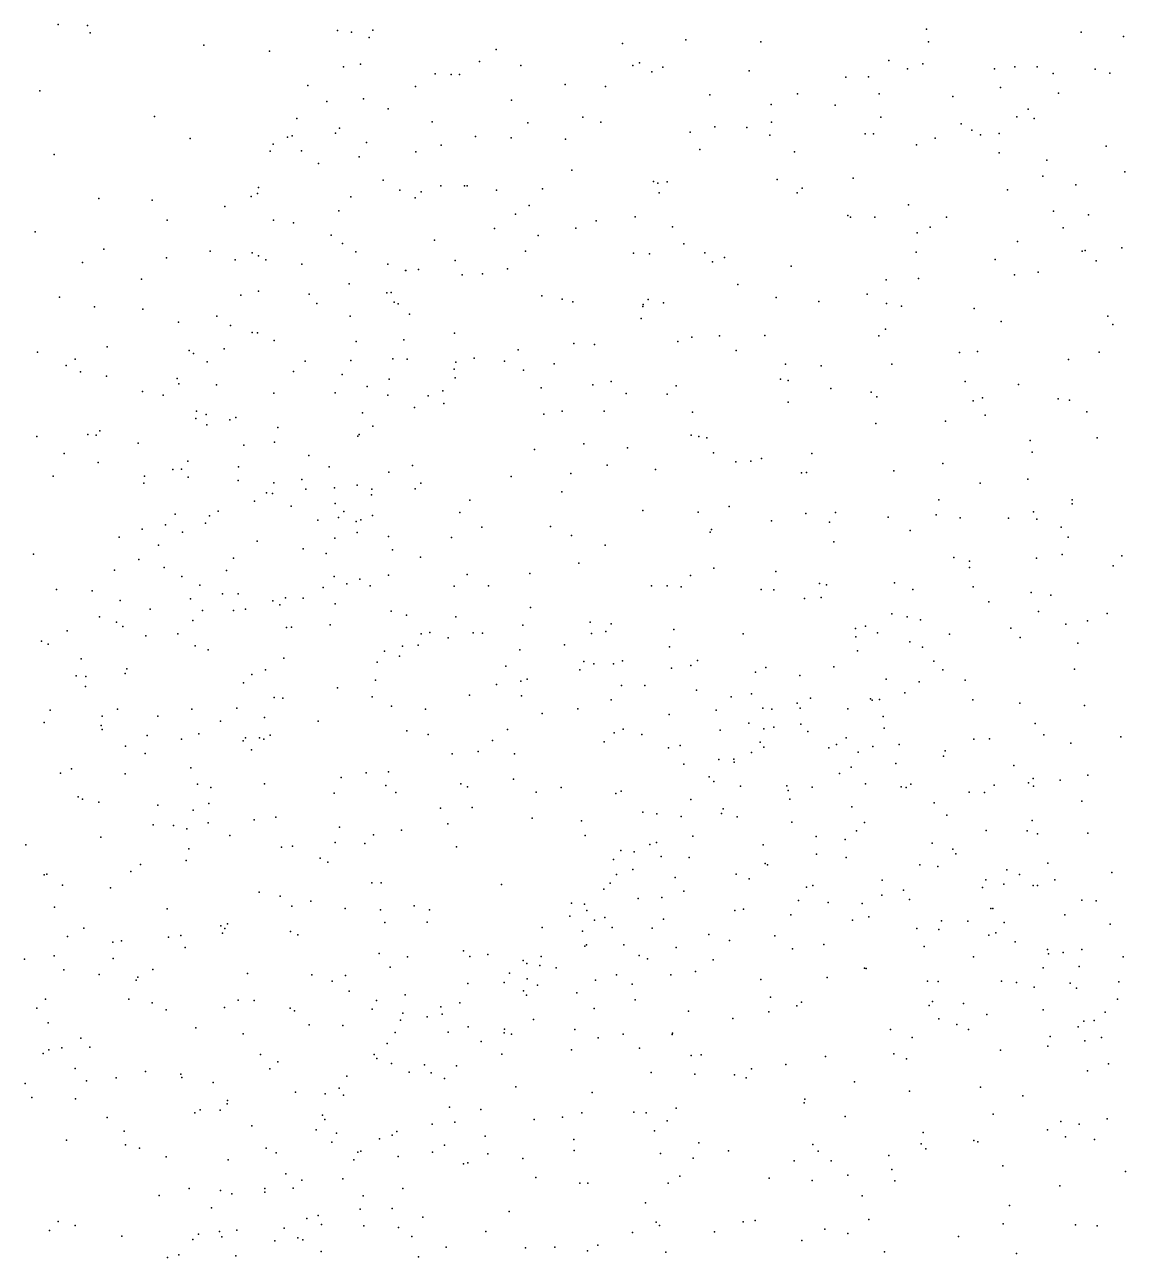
# Model space of a CAD drawing. Header units: metres. Extents: x -25 to 25, y -27.7 to 27.8.
# Drawn here: x 6.003 to 7.55, y 3.484 to 5.216 of the extents above; entities that cross this region are included whole.
import ezdxf

# ---------------------------------------------------------------- set-up
doc = ezdxf.new("R2010")
doc.units = ezdxf.units.M

msp = doc.modelspace()

# ---------------------------------------------------------------- linework, layer by layer
for p in [(6.0501, 5.2162, 20.083), (6.0915, 5.2152, 21.4728), (6.0952, 5.2046, 1.6206), (6.443, 5.2082, 22.4329), (6.4626, 5.2058, 22.22), (6.4874, 5.1982, 21.9814), (6.4925, 5.2085, 22.6534), (7.2704, 5.2099, 20.3859), (7.4879, 5.2055, 21.183), (7.5474, 5.1997, 21.0808), (6.2552, 5.1872, 19.8264), (6.3473, 5.1791, 26.4823), (6.6658, 5.1814, -0.119), (6.8433, 5.1895, 1.6512), (6.9323, 5.1949, 4.7054), (7.0377, 5.1921, 22.8412), (7.273, 5.192, 25.8012), (6.6425, 5.1645, 22.8883), (6.8669, 5.1626, 5.0218), (7.2173, 5.1656, 18.1174), (6.4513, 5.1571, 22.5776), (6.4751, 5.1607, 22.1326), (6.58, 5.1473, 22.8143), (6.6026, 5.1463, -22.3912), (6.6144, 5.1462, 21.9299), (6.7004, 5.159, 21.8681), (6.8576, 5.1588, 5.3635), (6.8844, 5.1498, 23.0404), (6.9001, 5.1565, 0.1056), (7.021, 5.1513, 21.6557), (7.2438, 5.154, 21.3499), (7.2652, 5.1611, 20.7374), (7.3661, 5.154, 23.0631), (7.3943, 5.1571, 1.9071), (7.4261, 5.1571, 5.6261), (7.4485, 5.1476, -21.3544), (7.5072, 5.1536, 23.038), (7.5279, 5.1482, 18.1649), (6.401, 5.1306, 22.4127), (6.5525, 5.1294, 19.0562), (6.7629, 5.1323, 22.9912), (6.8194, 5.1295, 26.0471), (7.1569, 5.1426, 21.498), (7.1889, 5.1431, 5.6151), (7.3746, 5.128, 18.1392), (6.0243, 5.1231, 26.4866), (6.4793, 5.1119, 22.6975), (6.6873, 5.11, 22.132), (6.9659, 5.1177, 23.0696), (7.0892, 5.1192, 23.0903), (7.2037, 5.1191, -21.3687), (7.3075, 5.1151, 20.5375), (7.4561, 5.12, 21.1504), (6.4279, 5.108, -22.5123), (6.5142, 5.0981, 21.9974), (7.052, 5.1042, 18.0214), (7.1419, 5.103, 4.1927), (7.4133, 5.0974, 3.5582), (6.1858, 5.0873, -0.5569), (6.3858, 5.0842, 21.7455), (6.576, 5.0795, 22.8686), (6.7103, 5.0783, 26.157), (6.7875, 5.0863, 21.7618), (6.8126, 5.0793, 23.0362), (7.0525, 5.0792, 4.3767), (7.206, 5.0863, 21.4256), (7.3189, 5.0768, 21.2842), (7.3973, 5.0868, 23.2385), (7.4216, 5.0845, 20.3496), (6.3726, 5.058, 22.4979), (6.3793, 5.06, 22.2038), (6.4399, 5.0637, -11.984), (6.4454, 5.0707, 22.0696), (6.6367, 5.0592, 18.0042), (6.9384, 5.0649, 21.671), (6.9731, 5.0724, 4.5187), (7.0181, 5.0716, 25.8549), (7.0504, 5.0607, 21.6125), (7.1842, 5.0628, 23.0099), (7.1957, 5.0627, 23.1152), (7.3341, 5.0681, 5.7329), (7.3464, 5.0615, 0.295), (7.3723, 5.0633, 20.6688), (6.2356, 5.0562, 26.4291), (6.3523, 5.0485, 22.395), (6.4836, 5.0507, 18.4853), (6.5883, 5.0467, 21.8829), (6.6867, 5.0572, 22.9786), (6.7632, 5.0554, 5.4735), (6.9517, 5.041, -0.1547), (7.2565, 5.0471, 1.7992), (7.2824, 5.0565, 3.8405), (7.5229, 5.0456, 21.119), (6.0445, 5.0339, 20.1903), (6.3484, 5.0383, 22.2934), (6.3922, 5.0389, -11.7344), (6.473, 5.0307, 1.6137), (6.5529, 5.0374, 26.2926), (7.0847, 5.0375, 23.1286), (7.3725, 5.0362, 25.7575), (7.4396, 5.0259, 21.1843), (6.4159, 5.0212, 19.5989), (6.7719, 5.0117, -12.8435), (7.5492, 5.0095, 18.1014), (6.5069, 4.9979, 22.8176), (6.5881, 4.9897, 21.9505), (6.6213, 4.9896, -12.2006), (6.625, 4.9895, 21.8053), (6.887, 4.9956, 4.6932), (6.8929, 4.9936, 5.6352), (6.9059, 4.9952, 23.0904), (7.0608, 4.9986, 22.7389), (7.1675, 5.0004, 21.4818), (7.4338, 5.0031, 1.8744), (7.4803, 4.991, 23.1061), (6.1075, 4.972, -11.2474), (6.3215, 4.9749, 22.3421), (6.3305, 4.9789, 22.4702), (6.3316, 4.9873, 1.5362), (6.4614, 4.9743, 10.3136), (6.5302, 4.9837, 19.2686), (6.5519, 4.9728, 19.0833), (6.5605, 4.9815, 22.8968), (6.6661, 4.9837, 5.3093), (6.7306, 4.9856, -0.4523), (6.8949, 4.9798, 1.6909), (7.0886, 4.9801, 21.5724), (7.0958, 4.9864, 1.7475), (7.3841, 4.9839, 23.1308), (6.1823, 4.9698, 21.1825), (6.2844, 4.9605, 21.3726), (6.4447, 4.9544, -0.5878), (6.7122, 4.9623, 22.0792), (7.2452, 4.9629, 23.1517), (7.4488, 4.9539, 3.6826), (6.2033, 4.9416, 1.423), (6.3529, 4.9417, 22.5578), (6.3808, 4.9375, 22.6384), (6.6928, 4.95, 21.7392), (6.8063, 4.9404, 21.6747), (6.8612, 4.9463, 22.3004), (7.16, 4.9481, -0.1158), (7.1636, 4.9459, 18.0055), (7.1979, 4.9459, 5.7669), (7.2985, 4.9455, 21.3533), (7.4978, 4.9488, 21.1618), (6.0179, 4.9249, -0.4949), (6.4341, 4.9204, 22.7321), (6.6633, 4.9299, 26.1366), (6.7247, 4.9198, 23.0273), (6.7778, 4.9303, 4.8914), (6.9134, 4.932, 21.6317), (7.2573, 4.9239, 4.0849), (7.2756, 4.9317, 23.0316), (7.4626, 4.9309, 20.4422), (6.4499, 4.9085, -13.2757), (6.5791, 4.9134, 18.0344), (6.9295, 4.9084, -21.8539), (7.3982, 4.9115, 21.2734), (7.545, 4.9026, 0.206), (6.1146, 4.9006, 20.8767), (6.2025, 4.8887, 21.0119), (6.2639, 4.898, 19.8787), (6.2989, 4.8858, 22.2153), (6.3228, 4.8955, -11.559), (6.332, 4.8912, 10.2959), (6.3421, 4.8857, 26.3301), (6.4687, 4.897, 21.8982), (6.608, 4.885, 5.5044), (6.707, 4.8981, 5.0852), (6.8588, 4.8951, 25.9581), (6.8812, 4.8941, 23.0963), (6.9588, 4.8954, 4.5708), (6.9866, 4.8892, 21.6014), (7.2561, 4.8967, 21.4221), (7.3671, 4.886, 3.8975), (7.4893, 4.8978, 23.1303), (7.4932, 4.8989, 20.6761), (6.0847, 4.8821, -22.7131), (6.3925, 4.8796, 21.9769), (6.5134, 4.8797, 18.5965), (6.5382, 4.8707, 18.7747), (6.5386, 4.8706, 21.8147), (6.5564, 4.8722, -22.6984), (6.6817, 4.8733, 1.6069), (6.9698, 4.8829, 22.5374), (7.0801, 4.877, 21.5706), (7.4275, 4.8684, 23.1744), (7.5088, 4.8844, 23.1533), (6.1673, 4.8588, 26.3352), (6.4591, 4.8519, 22.7933), (6.618, 4.8647, -13.0978), (6.6466, 4.866, 21.7207), (7.0055, 4.8509, -0.458), (7.2139, 4.8577, 23.1814), (7.259, 4.8593, 1.7748), (7.3941, 4.8645, -0.001), (6.0523, 4.8332, 13.5733), (6.3068, 4.8361, 22.116), (6.3318, 4.8417, 22.578), (6.403, 4.8375, 22.7214), (6.5123, 4.8396, 1.4924), (6.518, 4.8398, 22.8826), (6.7298, 4.8351, 5.6566), (7.0593, 4.833, 5.7974), (7.1869, 4.8374, 4.276), (6.1013, 4.8199, 20.7339), (6.1693, 4.8163, 20.0785), (6.4137, 4.8246, 21.9061), (6.5223, 4.8261, 18.167), (6.5278, 4.824, 21.7876), (6.7583, 4.8304, 23.0539), (6.7735, 4.8266, 21.6542), (6.8718, 4.8203, 21.6202), (6.8725, 4.823, -12.3583), (6.8791, 4.8298, -21.341), (6.9009, 4.8255, -22.4659), (7.1193, 4.8274, 23.1805), (7.2143, 4.8244, 5.8817), (7.2355, 4.8207, -0.3082), (7.3373, 4.8172, 5.982), (6.2192, 4.7981, 1.2938), (6.273, 4.8066, -22.7994), (6.4607, 4.8068, -11.8262), (6.544, 4.8093, 19.0206), (6.8694, 4.8033, -12.8108), (7.3754, 4.799, 21.3293), (7.5254, 4.8064, 21.1822), (6.2924, 4.7934, 13.7832), (6.3231, 4.7836, 21.0357), (6.3304, 4.7832, 19.7688), (6.6073, 4.7825, 22.9674), (7.2127, 4.7883, 17.9635), (7.5324, 4.7947, 23.1958), (6.1191, 4.7634, -0.3268), (6.3537, 4.7724, 13.5996), (6.4688, 4.771, 22.8172), (6.536, 4.7731, 5.5832), (6.7749, 4.7684, -22.7736), (6.8037, 4.7668, 22.1963), (6.921, 4.7709, -21.6665), (6.9407, 4.777, 25.8783), (6.9795, 4.7791, 1.6862), (7.0434, 4.7794, 17.9482), (7.2033, 4.7788, 25.7403), (6.0212, 4.7559, 20.5604), (6.074, 4.7461, 26.2611), (6.2343, 4.7585, 13.5009), (6.2405, 4.7543, 20.8089), (6.2837, 4.7607, 22.4826), (6.5204, 4.7465, 5.3378), (6.5407, 4.7461, 10.1738), (6.6349, 4.7475, 5.1356), (6.6966, 4.7594, 22.0281), (7.0031, 4.7582, 23.1553), (7.317, 4.7554, 21.3935), (7.3419, 4.7568, 23.2091), (7.5129, 4.7558, 3.854), (6.0617, 4.7373, 13.4516), (6.2597, 4.7425, 22.3601), (6.3973, 4.7433, 21.245), (6.4617, 4.7441, 21.5255), (6.6066, 4.7322, -11.9668), (6.6091, 4.7419, 21.6856), (6.6776, 4.7432, 23.0133), (6.7042, 4.7308, 1.526), (6.747, 4.7397, 4.9264), (7.0721, 4.7392, 4.4862), (7.1222, 4.7369, 22.7312), (7.2218, 4.7391, 21.4673), (7.4697, 4.7456, 21.2085), (6.0818, 4.7285, 0.5865), (6.118, 4.7222, -0.5465), (6.2176, 4.7191, 0.1434), (6.2197, 4.7115, 0.2986), (6.3811, 4.7286, 21.8819), (6.4493, 4.7244, 10.2996), (6.5155, 4.7179, 19.1777), (6.6083, 4.7198, -0.7549), (6.8271, 4.7147, 23.0806), (7.0652, 4.7182, 25.7914), (7.0762, 4.7164, 21.5486), (7.3249, 4.7149, -21.2105), (6.1687, 4.7008, 20.6479), (6.1978, 4.6956, -0.1883), (6.2728, 4.7101, 26.2514), (6.3533, 4.6985, 22.6663), (6.4395, 4.6987, 22.7761), (6.4847, 4.7079, 19.34), (6.5134, 4.6957, 22.8705), (6.5703, 4.6948, 21.8416), (6.5906, 4.7015, 22.9453), (6.7288, 4.7059, 21.6253), (6.8016, 4.7101, 17.9465), (6.8486, 4.698, 4.7648), (6.9058, 4.697, 21.5866), (6.9188, 4.7085, 22.4194), (7.1358, 4.705, 23.1918), (7.1926, 4.6997, -0.5198), (7.3996, 4.7106, 17.9701), (6.5508, 4.6782, 21.6944), (6.5924, 4.684, 26.1472), (7.0758, 4.6858, -22.0559), (7.2004, 4.6934, 5.9905), (7.336, 4.6877, 4.203), (7.3491, 4.6919, 21.3425), (7.4556, 4.6904, 4.0146), (7.4713, 4.6886, -0.2997), (6.2435, 4.6626, 22.3201), (6.2446, 4.6729, 22.1826), (6.2584, 4.6686, 22.0654), (6.2914, 4.6609, 21.9739), (6.2998, 4.6642, 22.5488), (6.4779, 4.6707, 1.3235), (6.7329, 4.6689, -21.3252), (6.7583, 4.673, 23.0466), (6.8174, 4.6732, -0.7326), (6.9416, 4.6718, 23.1283), (7.3526, 4.6673, 22.9153), (7.4959, 4.672, 21.1376), (6.1087, 4.6456, 1.1342), (6.2592, 4.6541, 22.4385), (6.3588, 4.6502, 21.845), (6.4925, 4.6521, 18.5828), (7.1993, 4.6559, 4.3896), (7.2972, 4.6592, 23.2146), (6.0203, 4.6376, -0.9642), (6.0922, 4.6405, 20.2319), (6.1037, 4.6394, -0.751), (6.1627, 4.6281, 13.7791), (6.3111, 4.6253, 0.0244), (6.3541, 4.6295, -13.3531), (6.4714, 4.6379, 18.2566), (6.4731, 4.6401, 18.4296), (6.7889, 4.6271, -23.0603), (6.9399, 4.6396, 17.9568), (6.9507, 4.6375, 4.6657), (6.9619, 4.6356, -12.6703), (7.416, 4.6319, 23.2309), (7.5102, 4.6354, 23.2359), (6.0587, 4.6134, 0.7992), (6.4024, 4.6106, 20.8835), (6.7198, 4.6191, 22.0927), (6.8502, 4.6218, 21.5755), (6.971, 4.6145, 5.9421), (7.1092, 4.6135, -21.1554), (7.4188, 4.6155, 1.7882), (6.1063, 4.6012, -13.3494), (6.2115, 4.5909, 20.0491), (6.2236, 4.5914, 22.2133), (6.2326, 4.6027, -0.4262), (6.3035, 4.5949, 21.9016), (6.431, 4.5949, 5.3757), (6.5482, 4.5966, 21.6654), (6.8215, 4.5973, 25.9719), (6.8894, 4.5909, 1.5406), (7.0025, 4.6017, 21.5383), (7.0237, 4.6028, 23.1584), (7.0384, 4.6066, 22.6109), (7.2934, 4.5996, 21.4132), (6.0433, 4.5816, 0.992), (6.1716, 4.5819, -23.23), (6.2331, 4.5802, 22.0331), (6.3034, 4.5759, 0.5166), (6.3926, 4.5773, 13.3423), (6.515, 4.5872, 18.9011), (6.6867, 4.5812, 26.0673), (6.7705, 4.5857, -13.004), (7.0947, 4.5865, 17.9703), (7.1018, 4.5867, 21.5048), (7.2244, 4.5892, 23.2082), (7.4126, 4.5776, 21.1773), (6.1706, 4.572, -0.9511), (6.343, 4.5582, 21.785), (6.3516, 4.5576, 19.6577), (6.3531, 4.5725, 13.7619), (6.3983, 4.5633, 13.5545), (6.4385, 4.5656, 21.7001), (6.4704, 4.5693, -23.2488), (6.4907, 4.5557, 21.3606), (6.4912, 4.5635, 19.1237), (6.5519, 4.5641, 22.8895), (6.5599, 4.5721, 5.2053), (6.7581, 4.5599, 23.0325), (7.346, 4.5719, 21.289), (6.3263, 4.5466, 20.6878), (6.3779, 4.5395, 22.6892), (6.4396, 4.5433, 19.3565), (6.6288, 4.5479, 22.9525), (6.9929, 4.5391, -12.3179), (7.2879, 4.5485, 22.7998), (7.4751, 4.5486, 25.7295), (7.4752, 4.5431, 4.1901), (6.2149, 4.5284, -0.6285), (6.2629, 4.5258, 21.8666), (6.2749, 4.5324, 22.514), (6.4442, 4.5238, 22.7596), (6.4518, 4.5319, 1.2076), (6.4918, 4.5265, 21.194), (6.6145, 4.5306, 21.5809), (6.8718, 4.5335, 23.0821), (6.9496, 4.531, 21.5103), (7.1009, 4.5292, 4.5583), (7.1427, 4.5307, -22.4566), (7.2167, 4.524, 6.0975), (7.2842, 4.5275, 21.3356), (7.3175, 4.5234, 4.3606), (7.3856, 4.5229, 21.1064), (7.4208, 4.5318, 18.0077), (7.4252, 4.5212, 21.0159), (6.1683, 4.5073, 1.058), (6.2011, 4.5132, 22.2594), (6.2575, 4.5158, 0.7205), (6.4152, 4.5199, -0.9434), (6.4691, 4.5182, 0.2261), (6.4756, 4.5203, 18.6902), (6.6458, 4.5102, 18.027), (6.742, 4.5111, 21.5309), (6.9683, 4.5066, -21.6428), (7.0525, 4.5188, 6.0529), (7.1343, 4.5172, 21.4505), (7.2476, 4.5053, 23.212), (7.4596, 4.51, 20.8926), (6.1362, 4.4959, 20.3014), (6.2249, 4.5029, 13.6492), (6.3297, 4.4905, 22.6155), (6.4392, 4.4945, 18.5293), (6.4705, 4.5026, 0.0404), (6.5146, 4.4969, 22.8173), (6.603, 4.4956, 5.7017), (6.7716, 4.4982, -20.9558), (6.9664, 4.5031, 23.112), (7.1403, 4.4896, -22.9117), (7.4695, 4.4962, 6.0873), (6.0156, 4.4721, -1.0609), (6.1915, 4.4847, -23.5249), (6.3947, 4.4796, 21.6651), (6.4268, 4.4729, 0.514), (6.52, 4.4784, -11.836), (6.8187, 4.4848, 21.5014), (7.4611, 4.4719, 20.782), (7.5449, 4.4698, 23.2698), (6.1638, 4.4649, 22.0702), (6.1992, 4.4533, 21.8887), (6.2967, 4.4667, 19.8308), (6.5595, 4.4679, 21.9002), (6.7818, 4.4595, 22.3139), (6.9717, 4.4525, 18.0527), (7.3088, 4.4676, 21.1325), (7.3306, 4.4624, -21.1614), (7.3309, 4.4533, 21.0017), (7.425, 4.4665, 22.8339), (7.5327, 4.4559, 20.6677), (6.1294, 4.4499, 26.1361), (6.224, 4.4408, 22.3831), (6.287, 4.4494, 13.5176), (6.4381, 4.4408, 22.7369), (6.4743, 4.437, 5.4927), (6.5146, 4.4428, 21.6613), (6.6248, 4.4438, -21.1812), (6.7132, 4.4451, 1.2757), (6.9387, 4.4422, 25.8618), (7.0588, 4.448, 1.5417), (6.0479, 4.4227, -13.2281), (6.0981, 4.4208, -0.9328), (6.2492, 4.4284, 19.9735), (6.4226, 4.4254, 19.1602), (6.4558, 4.4304, -0.2695), (6.4886, 4.4276, 26.1228), (6.6066, 4.4271, 0.1976), (6.6551, 4.4278, 21.4915), (6.8838, 4.4279, 4.7764), (6.9059, 4.4276, 21.4564), (6.9257, 4.4264, 6.0101), (7.0382, 4.4223, 21.4347), (7.0558, 4.4222, -23.1868), (7.1202, 4.4309, 18.1093), (7.1301, 4.4293, -0.8206), (7.2255, 4.4317, 21.2395), (7.2513, 4.4227, 4.4829), (7.3362, 4.4262, 20.8941), (7.4177, 4.4185, 18.1138), (6.1373, 4.4071, 21.97), (6.2361, 4.4094, 20.4597), (6.2813, 4.4166, 21.7213), (6.3034, 4.4165, 26.1467), (6.3518, 4.4067, 1.0288), (6.3619, 4.401, 21.622), (6.3696, 4.411, 0.7406), (6.3945, 4.4104, -0.422), (6.4394, 4.4026, 18.9105), (7.099, 4.4101, 23.1552), (7.1225, 4.4111, 21.3929), (7.358, 4.405, 23.2371), (7.445, 4.4147, 20.6672), (6.1085, 4.3839, 22.0859), (6.1795, 4.3949, 20.1653), (6.2529, 4.3931, 13.0716), (6.2965, 4.3932, 0.8765), (6.3134, 4.395, 22.5746), (6.5184, 4.392, 21.1144), (6.5398, 4.3864, 18.0489), (6.6092, 4.384, 22.8787), (6.7139, 4.3973, -23.4427), (7.2216, 4.3883, 21.1347), (7.243, 4.384, 21.0093), (7.4277, 4.3918, 4.3897), (7.5242, 4.3886, 20.5452), (6.1322, 4.3767, 22.2615), (6.1413, 4.3705, 21.873), (6.2395, 4.3789, 22.4671), (6.3712, 4.369, -13.114), (6.3782, 4.3698, 22.6631), (6.4326, 4.3728, 18.1943), (6.7033, 4.3725, 21.447), (6.7978, 4.3766, -12.9337), (6.8275, 4.3743, 21.4341), (6.9152, 4.3665, 1.3378), (7.1708, 4.3678, 6.0612), (7.1846, 4.3709, 23.1809), (7.2621, 4.3801, -22.5442), (7.389, 4.3682, 6.0131), (7.4664, 4.3737, 23.2649), (7.4964, 4.3787, -0.8067), (6.0271, 4.35, -11.5718), (6.0629, 4.3646, 13.5722), (6.1733, 4.3576, 21.7748), (6.2185, 4.3603, 13.3959), (6.5604, 4.3603, 5.6278), (6.5727, 4.3622, 5.2756), (6.5984, 4.3546, -1.0344), (6.6336, 4.3617, 26.0415), (6.6467, 4.3611, 22.1636), (6.7997, 4.3607, -0.018), (6.8198, 4.3635, 23.0175), (7.0126, 4.3602, 23.1011), (7.1712, 4.3562, 25.7862), (7.2017, 4.3615, -22.2492), (7.247, 4.3492, 20.7999), (7.3027, 4.3597, 20.6795), (7.4018, 4.355, 20.543), (6.0363, 4.3459, -24.3745), (6.2427, 4.3432, 13.225), (6.2609, 4.3377, 21.6484), (6.5087, 4.3358, 0.7763), (6.534, 4.343, 0.9917), (6.5561, 4.3443, 21.4686), (6.699, 4.3378, 5.1212), (6.7616, 4.3448, 0.3659), (6.9095, 4.342, 0.2467), (7.1735, 4.3361, 21.0407), (7.2648, 4.3415, 23.2091), (7.4829, 4.347, 20.4656), (6.0825, 4.3252, 21.9481), (6.3672, 4.3259, 21.5445), (6.4987, 4.3202, 20.8488), (6.5301, 4.3289, -0.4459), (6.6791, 4.3148, 0.6322), (6.7887, 4.3212, -0.3994), (6.8031, 4.318, -21.2983), (6.8306, 4.3183, 18.1054), (6.8433, 4.3223, 4.8809), (6.9392, 4.3158, 23.0644), (6.9487, 4.3229, -0.2427), (7.14, 4.3139, 18.2157), (7.2808, 4.322, 20.5385), (6.0755, 4.301, 13.23), (6.0892, 4.3005, 22.254), (6.1444, 4.3045, 22.3516), (6.1467, 4.311, -24.053), (6.3225, 4.303, 19.5299), (6.3417, 4.3096, 19.3158), (6.7092, 4.2965, 22.9187), (6.7834, 4.3095, 22.3821), (6.9123, 4.3122, 0.436), (7.0302, 4.3065, 22.5466), (7.0448, 4.3127, 21.3073), (7.0926, 4.3015, 21.2338), (7.2137, 4.2965, 20.5959), (7.2933, 4.3095, 1.6266), (7.4785, 4.3107, 20.3821), (6.0886, 4.286, 21.8408), (6.3106, 4.2913, 22.5601), (6.4429, 4.2844, 21.4707), (6.4961, 4.2949, 21.7557), (6.6662, 4.289, 18.095), (6.7006, 4.2935, 0.8759), (6.8419, 4.2875, -1.0254), (6.8745, 4.2875, 25.8602), (6.9473, 4.2809, 1.1421), (7.2602, 4.293, 15.6672), (7.3248, 4.2952, 18.2328), (6.354, 4.2708, 26.0698), (6.3659, 4.2697, 20.5614), (6.4914, 4.2717, 21.5259), (6.6282, 4.274, 5.4385), (6.7011, 4.2731, 21.3792), (6.8275, 4.2677, -12.0539), (6.9958, 4.2719, 21.2431), (7.0245, 4.2758, -21.6551), (7.0885, 4.2629, 21.0231), (7.1076, 4.2697, -0.2029), (7.1918, 4.2688, -0.0205), (7.1942, 4.267, 20.5138), (7.2045, 4.2678, -21.1902), (7.2398, 4.2773, -23.208), (7.3354, 4.2674, 20.3735), (7.4014, 4.2626, 20.3195), (6.0389, 4.2528, 21.9422), (6.1119, 4.2447, 26.013), (6.1337, 4.2543, 21.7094), (6.1904, 4.2446, 21.6138), (6.238, 4.2546, -1.1569), (6.3014, 4.2558, -20.8995), (6.5185, 4.2585, 21.2572), (6.5664, 4.2542, 21.401), (6.7302, 4.2482, -0.5969), (6.7805, 4.2548, 22.9516), (6.9086, 4.2468, 0.7279), (6.9749, 4.253, -23.5636), (7.0405, 4.2558, 6.048), (7.0532, 4.2546, 23.0909), (7.0927, 4.2557, 20.742), (7.16, 4.255, -21.9899), (7.2096, 4.2442, 22.6192), (7.4924, 4.2594, 20.2728), (6.0308, 4.2358, 22.1234), (6.1105, 4.2314, -0.9918), (6.2785, 4.2375, -0.783), (6.34, 4.2426, -11.8051), (6.4157, 4.2377, 22.6907), (7.0208, 4.2349, -0.4668), (7.042, 4.2268, 21.1129), (7.0557, 4.2293, 20.9205), (7.094, 4.2333, 0.5226), (7.2107, 4.2277, 0.3708), (7.4231, 4.2343, 1.7499), (6.112, 4.2258, 22.3642), (6.1755, 4.2173, -24.5784), (6.2238, 4.2123, 22.5201), (6.2481, 4.2195, 21.5391), (6.3103, 4.2099, 18.6505), (6.3137, 4.2139, 18.8058), (6.3332, 4.2141, -23.9875), (6.3395, 4.2122, 22.6046), (6.348, 4.218, 21.4759), (6.54, 4.2237, 22.7715), (6.5704, 4.2187, -23.783), (6.6604, 4.2105, 25.9416), (6.6815, 4.2256, 22.8714), (6.8314, 4.2209, 5.0448), (6.8441, 4.2263, 21.3072), (6.8704, 4.2189, 22.9964), (6.9805, 4.2249, -12.2863), (7.1038, 4.2229, 20.5406), (7.1574, 4.214, 1.3122), (7.3369, 4.2122, -22.4088), (7.3587, 4.2129, -23.0471), (7.4352, 4.2184, 23.2716), (7.5434, 4.2155, 15.5962), (6.1451, 4.2025, 22.4471), (6.1726, 4.192, -11.6862), (6.322, 4.197, -12.9591), (6.6405, 4.195, -11.9456), (6.8175, 4.2083, 5.9058), (6.9079, 4.2002, -0.6238), (6.9244, 4.2035, 18.2356), (7.0244, 4.1935, 0.8356), (7.0366, 4.2079, 1.0169), (7.0418, 4.201, 20.6509), (7.1332, 4.2001, 20.4421), (7.1441, 4.2049, 4.6837), (7.1743, 4.1938, 23.1472), (7.1951, 4.2019, 20.3694), (7.2322, 4.2047, 15.8168), (7.2966, 4.1957, 0.0712), (7.4731, 4.2065, 5.9127), (6.6041, 4.1915, 22.3319), (6.6916, 4.1916, 21.3147), (6.9292, 4.1769, 21.1994), (6.9784, 4.1838, 4.8142), (6.9995, 4.184, 21.0139), (7, 4.1801, 20.8129), (7.2275, 4.178, 15.4197), (7.2942, 4.1884, 5.9366), (7.3931, 4.1751, 4.5765), (6.0535, 4.1645, 22.3156), (6.0692, 4.1703, 21.7121), (6.1444, 4.1637, 21.5843), (6.2368, 4.1719, 20.1561), (6.4478, 4.1582, 21.6822), (6.4831, 4.1647, 21.3728), (6.5146, 4.1665, 22.2058), (6.9648, 4.1594, 21.103), (7.1482, 4.1641, 1.1358), (7.1644, 4.173, -23.6929), (7.4971, 4.1618, 23.3116), (6.246, 4.149, 19.8861), (6.2647, 4.1445, 18.9853), (6.3404, 4.1494, -20.7172), (6.5105, 4.1472, 22.7424), (6.6159, 4.1493, -0.7307), (6.6253, 4.1451, 22.8167), (6.6903, 4.1561, -20.906), (6.7571, 4.1444, 21.2607), (6.9718, 4.1529, 20.914), (7.0089, 4.146, -23.8495), (7.0743, 4.1465, 23.079), (7.0762, 4.1403, 15.7776), (7.1097, 4.1448, 22.5539), (7.1849, 4.1494, 18.35), (7.2348, 4.1452, 0.5334), (7.2417, 4.1444, 20.2065), (7.2485, 4.149, -22.154), (7.3655, 4.1474, -21.3012), (7.4136, 4.1509, 25.8257), (7.4203, 4.157, 15.8296), (7.4206, 4.146, 20.1374), (7.4582, 4.1545, 18.3079), (6.0784, 4.1312, -24.987), (6.0846, 4.1279, 22.3967), (6.1074, 4.1236, -1.2601), (6.4382, 4.1364, 21.9725), (6.5249, 4.1375, 20.9114), (6.722, 4.1376, -12.9001), (6.8338, 4.1357, 25.824), (6.8412, 4.1391, 22.433), (6.9392, 4.1275, 20.7414), (7.0785, 4.1278, 20.2902), (7.2811, 4.1229, 20.1296), (7.3302, 4.1376, -0.1131), (7.3518, 4.1375, -23.4203), (7.4885, 4.1251, -0.9338), (6.1905, 4.1194, 25.9435), (6.2399, 4.1124, 19.3117), (6.2622, 4.1217, 19.5051), (6.5875, 4.1152, 21.2985), (6.6319, 4.1161, -1.0967), (6.8718, 4.1095, 22.9554), (6.8914, 4.1075, 21.1683), (6.9822, 4.1076, 25.7661), (6.9848, 4.1145, 20.4459), (7.1656, 4.1171, 25.7909), (7.2992, 4.1053, 1.3663), (6.1838, 4.0919, 21.5111), (6.2122, 4.0908, 22.5568), (6.2611, 4.0946, 18.4972), (6.3256, 4.0988, 20.3731), (6.3561, 4.1025, -24.2201), (6.4458, 4.0884, 21.3443), (6.5979, 4.0934, -23.9857), (6.7163, 4.101, 22.8482), (6.7855, 4.0974, 5.547), (6.9255, 4.1037, 21.001), (7.0045, 4.1032, 20.3616), (7.081, 4.0956, -0.6367), (7.1832, 4.095, 20.1284), (7.4191, 4.098, 1.6389), (6.1102, 4.0743, -1.0219), (6.2311, 4.086, 19.7031), (6.2917, 4.0769, 22.6021), (6.4935, 4.0777, 22.3338), (6.5327, 4.0844, 21.0715), (6.791, 4.0769, 5.805), (6.9422, 4.076, 5.9445), (7.1153, 4.0755, -21.6034), (7.1561, 4.071, -21.8656), (7.1719, 4.0832, 23.133), (7.3541, 4.084, 15.2652), (7.4119, 4.0835, 19.9989), (7.4262, 4.0793, 0.1389), (7.4973, 4.0802, 19.9828), (6.0047, 4.0639, -11.5968), (6.2339, 4.058, -0.9206), (6.3642, 4.0604, -1.1688), (6.3796, 4.0618, 22.1317), (6.4394, 4.0671, -17.2541), (6.4811, 4.0657, -20.9429), (6.6098, 4.0608, 22.791), (6.8411, 4.0558, -1.0512), (6.8596, 4.0537, 20.6426), (6.8818, 4.0643, 20.8431), (6.8912, 4.0671, -21.2313), (7.0409, 4.0637, 23.0496), (7.2785, 4.0661, 19.998), (7.3076, 4.0575, -0.3397), (6.1658, 4.0362, 18.9378), (6.2302, 4.0416, -16.9384), (6.4186, 4.045, 22.6946), (6.4291, 4.0396, -17.006), (6.8305, 4.0431, 21.1409), (6.8978, 4.0473, 20.391), (6.9371, 4.046, 15.6219), (7.0435, 4.0377, 20.0821), (7.1158, 4.0507, 15.3824), (7.1576, 4.046, 19.999), (7.261, 4.0358, 0.8545), (7.3118, 4.0513, 1.2178), (7.4407, 4.0379, 19.9045), (6.0307, 4.0214, 21.6498), (6.0344, 4.0224, 22.3796), (6.1523, 4.0265, 19.153), (6.8349, 4.0222, 20.7802), (6.8579, 4.0289, 20.9761), (7.0031, 4.0226, -0.7612), (7.0468, 4.0354, 15.9491), (7.2865, 4.0333, 23.2442), (7.3831, 4.0288, 23.305), (7.4009, 4.0221, -23.7634), (7.5307, 4.0247, 19.8648), (6.0563, 4.0071, -17.4206), (6.1238, 4.0033, 21.5262), (6.4912, 4.0102, 21.3232), (6.5041, 4.0103, 22.7331), (6.6732, 4.0082, 21.2124), (6.8168, 4.0016, 15.8851), (6.8258, 4.0097, -0.8409), (6.9172, 4.018, 20.2378), (7.0212, 4.0161, 5.1646), (7.1018, 4.0041, 23.083), (7.1107, 4.0068, 19.9114), (7.2082, 4.0139, 19.8981), (7.349, 4.004, 19.8292), (7.3539, 4.0146, 4.7127), (7.3792, 4.0086, 22.7057), (7.4202, 4.0068, -21.5168), (7.4263, 4.0064, 0.4543), (7.4507, 4.0145, -0.062), (6.3329, 3.9971, 21.3644), (6.362, 3.9916, -24.6255), (6.4055, 3.9846, -16.7299), (6.8652, 3.9882, -12.3161), (6.8986, 3.9899, -12.7145), (6.9295, 3.9985, 22.9511), (7.0904, 3.9856, 25.758), (7.2077, 3.9931, 4.7781), (7.2379, 3.9999, 22.6071), (7.2465, 3.9868, 19.7972), (7.4885, 3.9858, 19.7587), (7.5089, 3.985, 23.4413), (6.0452, 3.9761, 25.7537), (6.2034, 3.9739, 21.4348), (6.3785, 3.9775, -11.8494), (6.4535, 3.9741, 25.8217), (6.5034, 3.9723, -16.3959), (6.5507, 3.9781, 18.241), (6.5722, 3.9724, 21.2295), (6.7718, 3.9818, 21.0818), (6.7899, 3.9804, 20.6742), (6.7932, 3.9713, 20.4324), (7.0012, 3.9716, 19.9254), (7.0133, 3.9733, 23.0096), (7.1322, 3.9828, 19.8307), (7.1801, 3.9812, 23.1467), (7.361, 3.9741, 15.1156), (7.3638, 3.9742, 19.7297), (6.2788, 3.9499, 22.3063), (6.2881, 3.9528, 20.1178), (6.5092, 3.9546, 20.7186), (6.5688, 3.9549, -16.5948), (6.7694, 3.9635, 20.5756), (6.804, 3.958, 20.2796), (6.8184, 3.9617, 25.7214), (6.9007, 3.9595, 20.0476), (7.0799, 3.9655, 5.8992), (7.1664, 3.9579, 19.7282), (7.1895, 3.9626, 15.1742), (7.2913, 3.9569, 18.4042), (7.3286, 3.9563, 5.8516), (7.3797, 3.9545, 15.9353), (7.465, 3.9656, 25.7835), (7.5285, 3.9524, 0.1666), (6.0632, 3.9347, 21.5582), (6.0862, 3.9468, 18.8261), (6.2055, 3.9339, 19.7786), (6.2227, 3.9365, -16.0976), (6.2812, 3.9397, 21.8491), (6.2846, 3.9463, -16.3581), (6.3768, 3.9421, 20.3546), (6.387, 3.9375, 21.3004), (6.7303, 3.9476, 15.76), (6.7869, 3.9423, 20.9525), (6.8289, 3.9475, -24.2051), (6.8848, 3.9465, 19.9475), (6.9647, 3.9376, 15.4145), (7.0573, 3.9359, 5.3293), (7.2569, 3.946, 19.642), (7.2876, 3.9446, 25.7756), (7.3578, 3.9369, 23.3394), (7.3678, 3.9399, 0.93), (6.1273, 3.9271, -15.8421), (6.1392, 3.9287, 22.5351), (6.2286, 3.9193, 22.0073), (6.6197, 3.9149, 22.3871), (6.7903, 3.9214, 19.9341), (6.7926, 3.9232, -16.4874), (6.845, 3.9231, 19.777), (6.9187, 3.9194, 5.8145), (6.9936, 3.9294, 19.6471), (7.0822, 3.9174, 19.5471), (7.126, 3.9237, 5.0982), (7.2672, 3.921, 19.5218), (7.395, 3.9274, 19.544), (7.4402, 3.9167, -23.9504), (7.4887, 3.9168, -0.1771), (6.0032, 3.9031, 22.3897), (6.0449, 3.9077, -16.49), (6.1278, 3.9039, 19.5268), (6.5013, 3.9111, -15.8696), (6.5412, 3.9064, 22.748), (6.6286, 3.9068, 21.187), (6.6539, 3.9097, -12.0565), (6.7038, 3.9014, 21.1189), (6.7289, 3.9067, 22.8202), (6.8665, 3.9082, 19.6316), (6.8786, 3.9037, 22.4335), (6.9706, 3.9022, 19.5688), (7.3365, 3.9065, 19.4461), (7.4417, 3.9107, 19.4643), (7.4622, 3.9124, -22.3628), (7.5466, 3.9063, 19.4491), (6.0583, 3.8879, 22.4658), (6.1078, 3.8816, 21.5091), (6.1833, 3.8884, -0.9715), (6.3163, 3.8831, 22.6468), (6.4065, 3.8811, 22.3707), (6.4542, 3.8802, 22.7142), (6.517, 3.8917, -1.0888), (6.6846, 3.8836, 20.3647), (6.709, 3.8968, 19.9704), (6.7272, 3.8944, 19.8451), (6.75, 3.8907, 20.8739), (6.8349, 3.8809, 18.3191), (6.9112, 3.8812, 16.0219), (6.946, 3.8857, 22.937), (7.1835, 3.8905, -0.7217), (7.1855, 3.8901, 19.4295), (7.4341, 3.891, 4.9039), (7.4849, 3.893, 23.4809), (6.1597, 3.8738, 22.2197), (6.1624, 3.8779, -25.0996), (6.4355, 3.8723, 21.3827), (6.6261, 3.8689, 15.8703), (6.6771, 3.8701, 20.2041), (6.7095, 3.8754, 19.7447), (6.7237, 3.8667, 20.7835), (6.8051, 3.8737, -0.9189), (6.8567, 3.8678, 19.5059), (7.0377, 3.8746, -0.8352), (7.131, 3.8773, 18.4018), (7.2719, 3.8724, 19.3939), (7.2868, 3.8719, 4.9649), (7.3759, 3.8724, -0.4656), (7.3968, 3.8702, 19.3883), (7.4216, 3.8638, 0.7755), (7.4724, 3.8695, 1.2024), (7.5407, 3.8714, 1.7343), (6.0325, 3.8467, 21.5793), (6.1495, 3.8469, 25.667), (6.3032, 3.8457, 21.343), (6.4591, 3.8579, 21.246), (6.5378, 3.8528, 25.6824), (6.7043, 3.8587, 20.5975), (6.7084, 3.8523, -17.0981), (6.7792, 3.8556, 19.5499), (6.8611, 3.8458, 15.5184), (7.0511, 3.8499, -0.9913), (7.4812, 3.8622, 19.3744), (7.5387, 3.8468, 1.5682), (6.0202, 3.834, -12.8086), (6.1824, 3.8417, 18.5065), (6.2022, 3.8317, 22.5962), (6.284, 3.835, -17.2802), (6.3255, 3.8448, 21.5722), (6.3764, 3.8343, 21.2889), (6.3822, 3.8306, 22.6803), (6.4915, 3.8327, 21.2188), (6.4974, 3.8448, 18.3349), (6.5878, 3.8363, 22.7614), (6.6148, 3.8419, 19.7856), (6.8034, 3.8338, 22.8409), (6.9361, 3.8298, -16.7386), (7.0487, 3.8293, 5.8086), (7.0883, 3.8376, 19.3652), (7.0948, 3.8426, 5.6597), (7.2743, 3.8381, 23.3289), (7.2788, 3.8436, 5.2413), (7.3223, 3.8407, 5.7193), (7.4344, 3.8318, 22.7744), (7.5213, 3.8285, 0.5124), (6.0363, 3.8138, -15.5718), (6.5311, 3.8172, -17.2364), (6.5347, 3.8274, 20.9501), (6.5687, 3.8222, 19.8782), (6.5899, 3.8259, 20.1018), (6.7182, 3.8181, 20.9285), (6.9984, 3.8197, 22.9876), (7.2879, 3.8192, 5.4545), (7.3129, 3.8113, 19.2974), (7.3554, 3.8253, 15.049), (7.4915, 3.8158, -0.2969), (7.506, 3.8171, 19.3028), (6.2439, 3.8064, 19.9295), (6.3102, 3.7981, 22.6451), (6.403, 3.8106, -0.8834), (6.4502, 3.81, 20.4322), (6.524, 3.8001, 21.2083), (6.5985, 3.8004, 20.3243), (6.6264, 3.808, 20.4108), (6.6769, 3.7996, 20.6671), (6.6775, 3.8045, 25.6213), (6.6871, 3.7979, 19.5226), (6.7761, 3.8042, -12.8347), (6.844, 3.7979, -12.4708), (6.9132, 3.797, 19.3599), (6.9134, 3.7993, 25.6498), (7.2199, 3.8042, 15.1329), (7.3294, 3.8041, 18.4117), (7.4442, 3.7944, 15.9554), (7.4835, 3.808, 23.5341), (6.0553, 3.7787, 25.5528), (6.0821, 3.792, 21.947), (6.0947, 3.7792, 22.5059), (6.5124, 3.7845, 22.7329), (6.6445, 3.7875, -24.4945), (6.8089, 3.7924, 19.4036), (6.8669, 3.7779, 22.8626), (7.2502, 3.793, -24.2768), (7.4409, 3.7808, 19.2466), (7.4929, 3.7882, 5.6066), (7.5164, 3.793, -22.1651), (6.0292, 3.7705, -11.7016), (6.0374, 3.7759, 18.6169), (6.3347, 3.7691, -24.9545), (6.3591, 3.7588, 20.2199), (6.4941, 3.769, 19.9117), (6.4981, 3.7635, 19.7934), (6.6735, 3.7698, 20.7993), (6.7714, 3.7755, 16.0571), (6.9397, 3.7679, 22.9275), (6.954, 3.7686, 18.3659), (7.1285, 3.7664, 19.2596), (7.2246, 3.77, 23.3224), (7.2421, 3.763, 25.7129), (7.3745, 3.7754, 23.4659), (6.0742, 3.7496, 19.5697), (6.1729, 3.7453, 22.5753), (6.2227, 3.7416, -1.1809), (6.3476, 3.749, -11.9455), (6.5185, 3.7567, 15.8926), (6.5437, 3.7441, 19.597), (6.5651, 3.7546, -0.9314), (6.5744, 3.7435, 20.4641), (6.61, 3.753, 21.14), (6.8833, 3.744, 19.2971), (6.9448, 3.7417, 15.432), (7.0244, 3.7489, 23.0334), (7.0728, 3.7549, 22.5288), (7.4966, 3.7462, 0.8782), (7.5261, 3.7559, 19.216), (6.0041, 3.7283, -1.3553), (6.0902, 3.7323, -17.1917), (6.1319, 3.7365, 21.4711), (6.2241, 3.7366, 22.4001), (6.2682, 3.7299, -0.9088), (6.4561, 3.7388, 21.2236), (6.593, 3.7352, 19.512), (7.0007, 3.7406, 19.257), (7.0169, 3.7364, -24.435), (7.169, 3.7305, 23.271), (6.0134, 3.7087, 21.5928), (6.0747, 3.7069, 21.5316), (6.3837, 3.7162, 22.675), (6.4253, 3.714, 19.9909), (6.4451, 3.7218, 20.0732), (6.4511, 3.712, 19.6551), (6.6933, 3.7236, 19.3962), (6.8007, 3.7156, 19.3116), (7.2466, 3.7176, 19.1878), (7.3464, 3.7231, 19.1861), (7.4056, 3.7112, 23.5293), (6.2498, 3.6912, 21.3714), (6.2781, 3.6908, 18.4999), (6.2878, 3.6998, 21.5008), (6.2883, 3.7045, 22.6335), (6.6003, 3.6951, 15.7485), (6.644, 3.6919, 20.7776), (6.9185, 3.6936, 19.2282), (7.0987, 3.7011, 23.1621), (7.0996, 3.7062, 18.3919), (6.1192, 3.6804, 21.6847), (6.2424, 3.6872, -15.4424), (6.4217, 3.6839, -1.0612), (6.4251, 3.6778, 20.1573), (6.6078, 3.6739, 20.6914), (6.7193, 3.6777, -16.8714), (6.7589, 3.6813, 22.8222), (6.7859, 3.6871, -15.8942), (6.8591, 3.6881, 22.8577), (6.8766, 3.6872, -0.9972), (6.9058, 3.6761, 22.4649), (7.1561, 3.6822, 19.172), (7.3642, 3.6855, 16.0666), (7.459, 3.6748, 19.1469), (7.5244, 3.6786, 14.9391), (6.1432, 3.6615, -11.9146), (6.3225, 3.6687, 21.3176), (6.4128, 3.6632, 21.2525), (6.4415, 3.6588, 18.4453), (6.5194, 3.6556, 20.6354), (6.5262, 3.6607, 20.9768), (6.5758, 3.6712, 20.5928), (6.888, 3.6619, -12.626), (7.2658, 3.6596, 22.67), (7.4406, 3.6635, -24.2492), (7.4851, 3.6713, 23.6025), (6.0619, 3.6489, 22.4594), (6.1449, 3.6424, 19.749), (6.3427, 3.6377, 19.8253), (6.4346, 3.6458, 20.2702), (6.5018, 3.6507, 25.4713), (6.5929, 3.6419, 19.3849), (6.6501, 3.6543, 20.9931), (6.775, 3.6495, 19.2585), (6.9504, 3.6449, 22.9908), (7.1105, 3.6426, 15.3177), (7.2629, 3.6438, 15.1455), (7.337, 3.6485, 19.1284), (7.3425, 3.6464, -0.6471), (7.4657, 3.6535, 18.4047), (7.5066, 3.6499, 15.8381), (6.1645, 3.6373, 21.4541), (6.2021, 3.6252, -25.1713), (6.2892, 3.621, 25.4365), (6.3564, 3.6308, 19.6781), (6.4656, 3.621, 19.4736), (6.4714, 3.6318, 20.3686), (6.4754, 3.6331, -17.0476), (6.528, 3.6256, 20.5353), (6.5763, 3.632, 16.0904), (6.6542, 3.6295, 19.3248), (6.7031, 3.6231, -12.3374), (6.7753, 3.634, -0.9577), (6.8968, 3.6302, 25.5161), (6.9425, 3.6234, 16.1494), (6.992, 3.6339, -16.1665), (7.1184, 3.6334, 23.2372), (7.2174, 3.6271, 23.3796), (7.2694, 3.6365, -24.4194), (6.62, 3.6157, -15.6266), (6.6258, 3.6169, 20.814), (7.0844, 3.6198, -16.3964), (7.1363, 3.6198, -0.813), (7.2219, 3.6074, 19.1026), (7.3776, 3.6129, 23.54), (7.5498, 3.6046, 23.652), (6.37, 3.6014, -12.7667), (6.3929, 3.5926, 22.6541), (6.4503, 3.5946, 21.205), (6.7213, 3.5963, -24.6576), (6.7834, 3.5882, 22.8372), (6.7945, 3.5884, 19.1909), (6.9072, 3.5881, 22.9367), (6.9239, 3.5983, 19.1488), (7.0495, 3.5955, 23.1414), (7.1096, 3.5923, 19.1032), (7.1598, 3.5994, 23.3237), (7.2261, 3.5918, -0.9812), (6.1923, 3.5708, 22.3694), (6.2345, 3.5809, 21.3989), (6.2784, 3.5779, 19.8995), (6.2942, 3.5734, 20.0634), (6.3405, 3.5808, 20.1741), (6.3409, 3.5758, 19.5942), (6.3806, 3.5812, 20.2756), (6.4787, 3.5704, 15.9329), (6.5346, 3.5807, 21.184), (7.1801, 3.5703, 25.564), (7.4576, 3.5844, 19.0772), (6.2657, 3.5536, 19.765), (6.4747, 3.5518, 20.4973), (6.5197, 3.5526, 20.614), (6.8754, 3.5609, -16.6387), (7.3872, 3.5569, 25.5793), (6.0502, 3.5345, 22.4046), (6.3995, 3.5386, -15.3977), (6.4155, 3.5431, 25.3573), (6.5626, 3.5407, -0.9193), (6.684, 3.5485, 22.7777), (6.8906, 3.5336, 15.5264), (7.0126, 3.5342, 18.3346), (7.0296, 3.5359, 19.0714), (7.1892, 3.5375, 16.185), (6.0383, 3.522, 25.3228), (6.074, 3.529, -15.3605), (6.2475, 3.5168, 18.5877), (6.2771, 3.5206, 20.1604), (6.3014, 3.5224, 22.6009), (6.3678, 3.525, 20.3434), (6.4202, 3.5304, -12.1717), (6.4798, 3.5285, 20.4668), (6.5284, 3.5261, 22.699), (6.6514, 3.5203, 19.2171), (6.8572, 3.5192, 22.8714), (6.8954, 3.529, -0.9194), (6.9726, 3.5201, 23.0672), (7.1276, 3.5235, 19.0456), (7.1597, 3.5174, 23.3523), (7.3779, 3.531, 19.0362), (7.4796, 3.5298, -0.9493), (7.5101, 3.5286, 23.6637), (6.1397, 3.5138, 21.5032), (6.2394, 3.5091, 25.323), (6.2803, 3.5129, 21.3738), (6.3549, 3.5074, 20.1821), (6.3871, 3.5117, 21.2867), (6.3942, 3.5086, 22.6369), (6.547, 3.5136, 20.7235), (6.8088, 3.5013, 19.1211), (7.0952, 3.508, 23.2596), (7.3154, 3.5132, 23.5219), (6.204, 3.4841, 19.8228), (6.2199, 3.4878, 19.7371), (6.2999, 3.4861, 19.5363), (6.4198, 3.4922, 19.3798), (6.5566, 3.4847, 18.4503), (6.5956, 3.4983, 20.8527), (6.7069, 3.4977, -0.9864), (6.7483, 3.4983, 18.3607), (6.7941, 3.4934, -12.4826), (6.9039, 3.4912, 22.5096), (7.2114, 3.4917, 15.2984), (7.3968, 3.4894, 15.061)]:
    msp.add_point(p)

doc.saveas('drawing.dxf')
